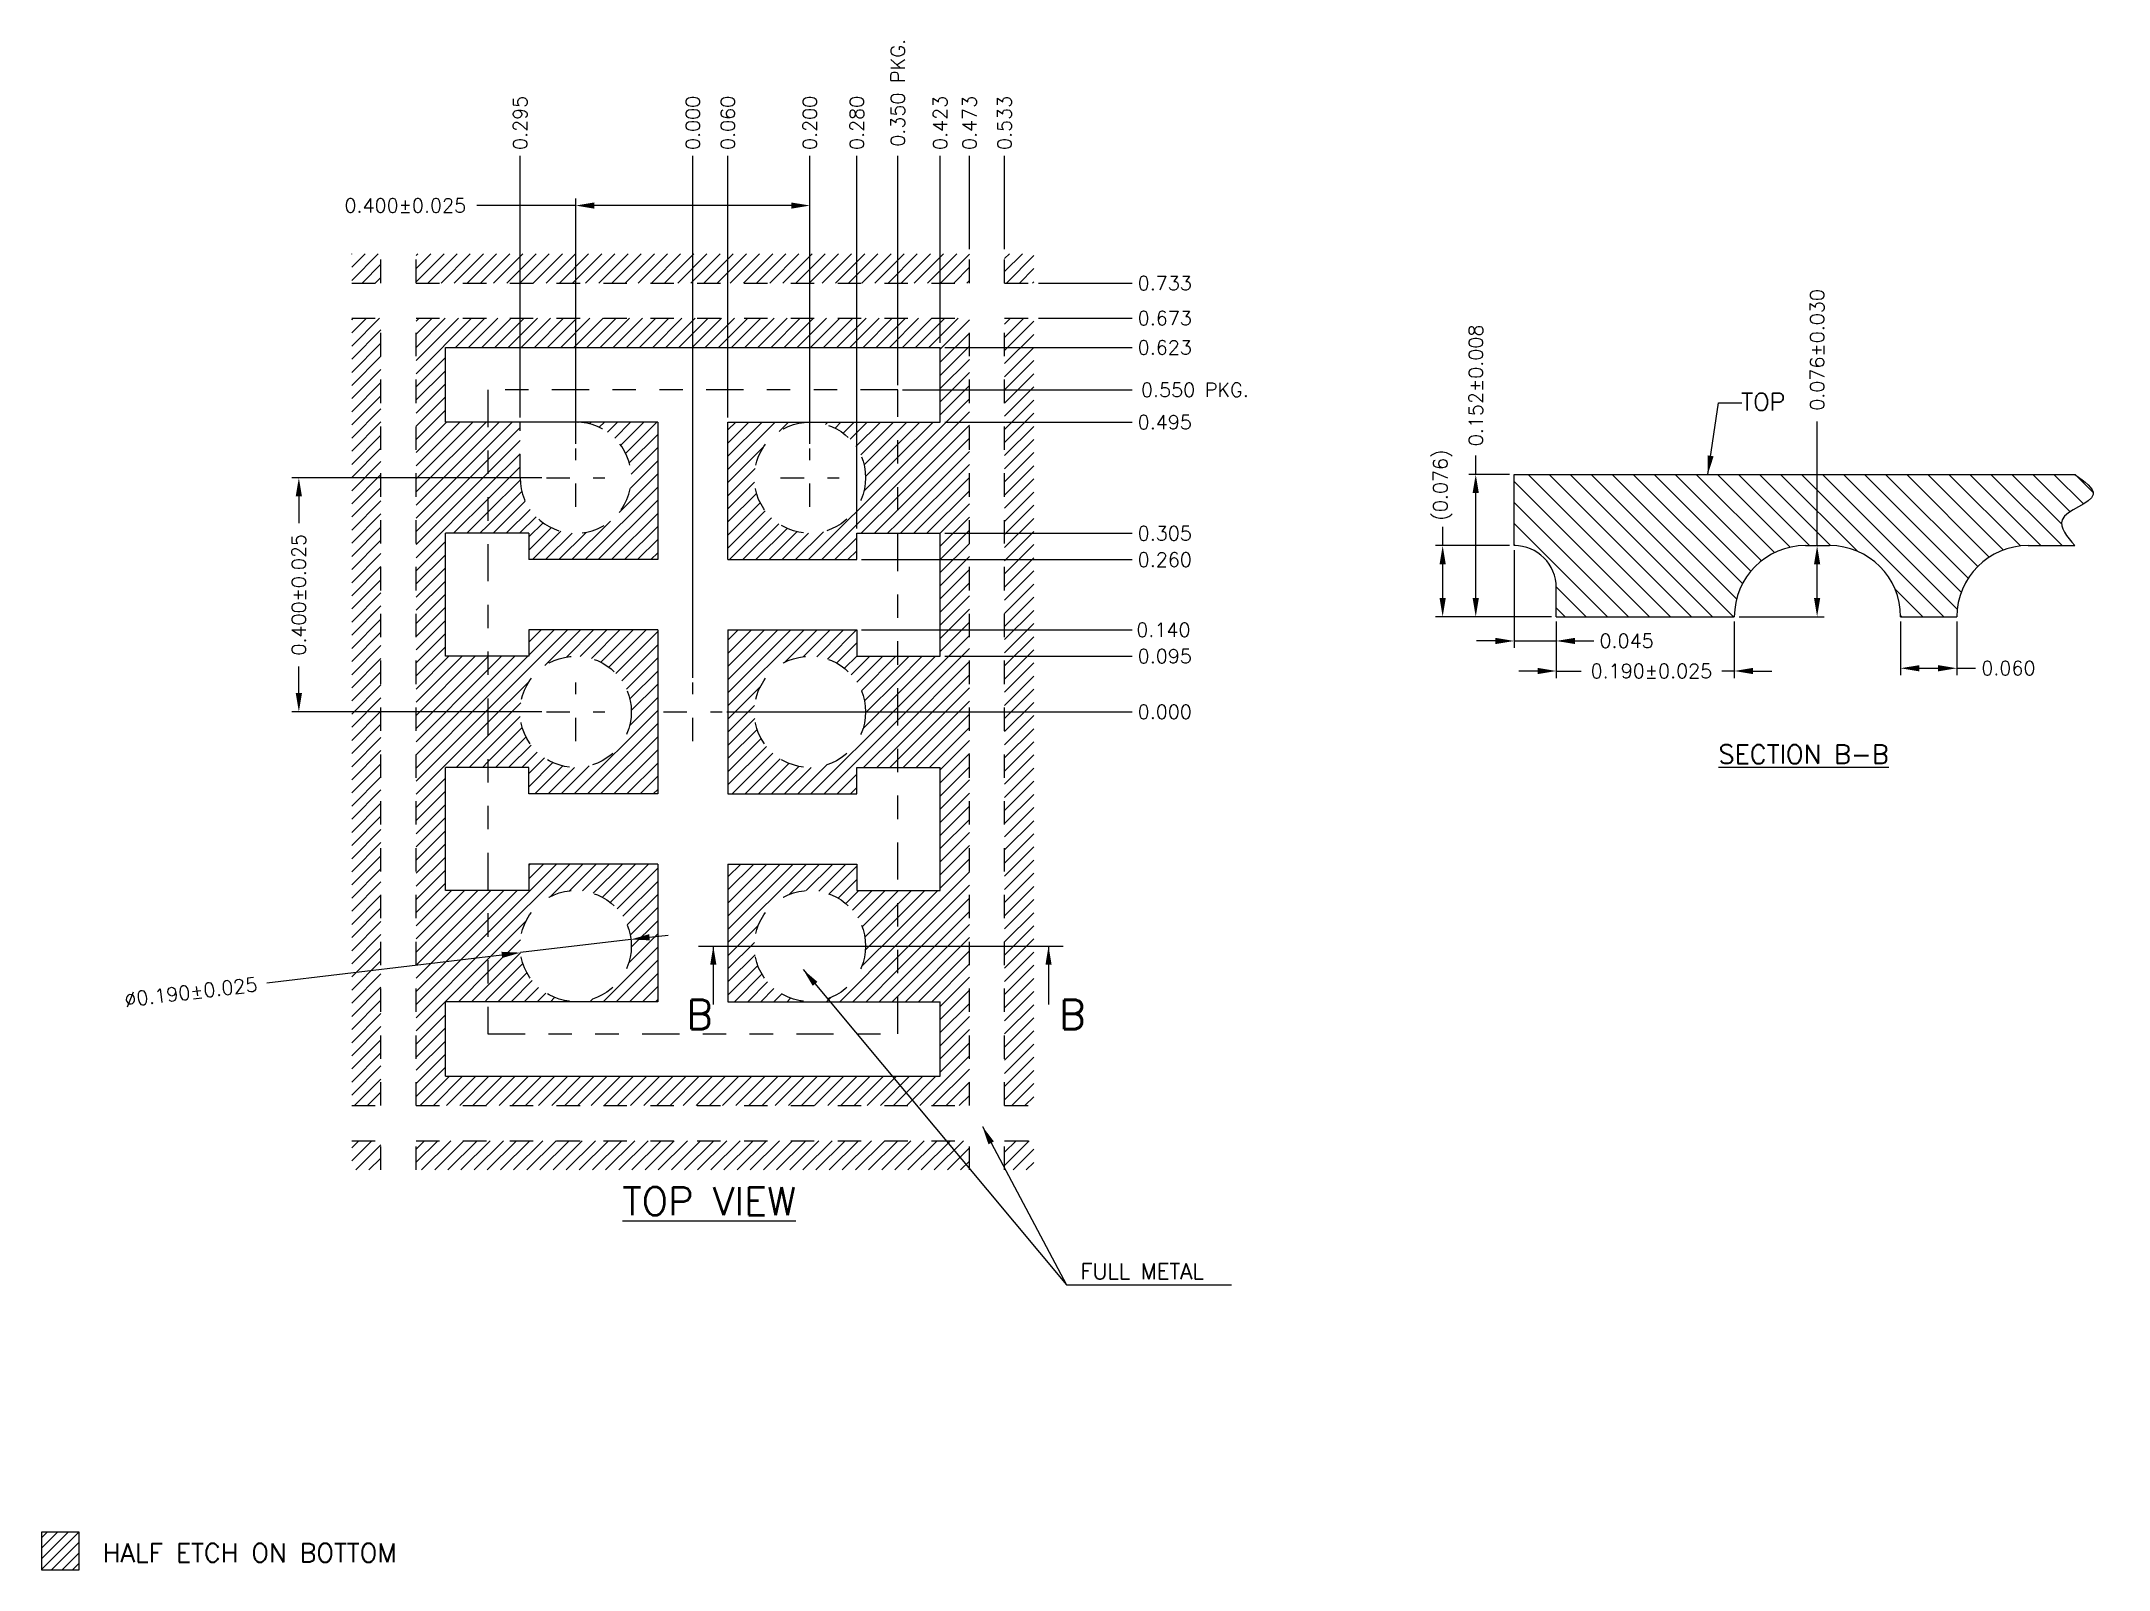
# Model space of a CAD drawing. Header units: millimetres. Extents: x 408.41 to 417.24, y 139.66 to 146.19.
import ezdxf
from ezdxf.enums import TextEntityAlignment as Align

# ---------------------------------------------------------------- set-up
doc = ezdxf.new("R2010")
doc.units = ezdxf.units.MM
doc.header["$LTSCALE"] = 0.5
doc.header["$PDMODE"] = 98
for name, pattern in [('CENTER', [50.8, 31.75, -6.35, 6.35, -6.35]), ('HIDDEN', [0.375, 0.25, -0.125]), ('PHANTOM2', [31.75, 15.875, -3.175, 3.175, -3.175, 3.175, -3.175])]:
    doc.linetypes.add(name, pattern=pattern)
for name, color, linetype in [('1D', 4, 'Continuous'), ('BTM', 7, 'HIDDEN'), ('CEN', 2, 'CENTER'), ('DIM', 3, 'Continuous'), ('HEB', 4, 'Continuous'), ('PKG', 1, 'PHANTOM2')]:
    doc.layers.add(name, color=color, linetype=linetype)
doc.styles.add('SIMPLEX', font='simplex.shx', dxfattribs={"bigfont": 'AllInOneBig.shx'})
doc.dimstyles.new('SHEET3', dxfattribs={"dimtxt": 0.06, "dimasz": 0.08, "dimexe": 0.03, "dimexo": 0.02, "dimgap": 0.02, "dimtad": 1, "dimdec": 3, "dimlfac": 0.4, "dimrnd": 5e-06, "dimzin": 1, "dimtxsty": 'SIMPLEX', "dimcen": 0.1905, "dimclrd": 256, "dimclre": 256, "dimclrt": 256, "dimazin": 3, "dimtp": 0.03, "dimtm": 0.05, "dimtfac": 0.8, "dimtdec": 3, "dimtmove": 0, "dimatfit": 3, "dimfxl": 0.05, "dimlwd": -1, "dimlwe": -1})
pattern_1 = [(45, (411.018963, 143.980852), (-0.0280633, 0.0280633), [])]

# ---------------------------------------------------------------- blocks, each defined once
blk = doc.blocks.new('*D92')
at = {"layer": 'Defpoints', "color": 0, "ltscale": 0.1, "transparency": 16777216}
for p in [(411.193, 143.3255), (411.318, 143.3255), (413.068, 143.3255)]:
    blk.add_point(p, dxfattribs=at)
at = {"layer": 'DIM', "ltscale": 0.1, "transparency": 16777216}
blk.add_line((411.338, 143.3255), (413.068, 143.3255), dxfattribs=at)
at = {"layer": 'DIM', "ltscale": 0.1, "transparency": 16777216, "insert": (413.208, 143.3255), "char_height": 0.06, "attachment_point": 5, "style": 'SIMPLEX'}
blk.add_mtext('\\A1;0.000', dxfattribs=at)
blk = doc.blocks.new('*D93')
at = {"layer": 'Defpoints', "color": 0, "ltscale": 0.1, "transparency": 16777216}
for p in [(411.193, 145.7005), (411.193, 143.4505), (411.193, 143.3255)]:
    blk.add_point(p, dxfattribs=at)
at = {"layer": 'DIM', "ltscale": 0.1, "transparency": 16777216}
blk.add_line((411.193, 143.4705), (411.193, 145.7005), dxfattribs=at)
at = {"layer": 'DIM', "ltscale": 0.1, "transparency": 16777216, "insert": (411.193, 145.8405), "char_height": 0.06, "attachment_point": 5, "rotation": 90, "style": 'SIMPLEX'}
blk.add_mtext('\\A1;0.000', dxfattribs=at)
blk = doc.blocks.new('*D94')
at = {"layer": 'Defpoints', "color": 0, "ltscale": 0.1, "transparency": 16777216}
for p in [(412.068, 144.7005), (413.068, 144.7005), (411.193, 143.3255)]:
    blk.add_point(p, dxfattribs=at)
at = {"layer": 'DIM', "ltscale": 0.1, "transparency": 16777216}
blk.add_line((412.088, 144.7005), (413.068, 144.7005), dxfattribs=at)
at = {"layer": 'DIM', "color": 1, "ltscale": 0.1, "transparency": 16777216, "insert": (413.3365, 144.7005), "char_height": 0.06, "attachment_point": 5, "style": 'SIMPLEX'}
blk.add_mtext('\\A1;0.550 PKG.', dxfattribs=at)
blk = doc.blocks.new('*D95')
at = {"layer": 'Defpoints', "color": 0, "ltscale": 0.1, "transparency": 16777216}
for p in [(412.068, 145.7005), (412.068, 144.7005), (411.193, 143.3255)]:
    blk.add_point(p, dxfattribs=at)
at = {"layer": 'DIM', "ltscale": 0.1, "transparency": 16777216}
blk.add_line((412.068, 144.7205), (412.068, 145.7005), dxfattribs=at)
at = {"layer": 'DIM', "color": 1, "ltscale": 0.1, "transparency": 16777216, "insert": (412.068, 145.969), "char_height": 0.06, "attachment_point": 5, "rotation": 90, "style": 'SIMPLEX'}
blk.add_mtext('\\A1;0.350 PKG.', dxfattribs=at)
blk = doc.blocks.new('*D96')
at = {"layer": 'Defpoints', "color": 0, "ltscale": 0.1, "transparency": 16777216}
for p in [(412.6492, 145.0067), (413.068, 145.0067), (411.193, 143.3255)]:
    blk.add_point(p, dxfattribs=at)
at = {"layer": 'DIM', "ltscale": 0.1, "transparency": 16777216}
blk.add_line((412.6692, 145.0067), (413.068, 145.0067), dxfattribs=at)
at = {"layer": 'DIM', "ltscale": 0.1, "transparency": 16777216, "insert": (413.208, 145.0067), "char_height": 0.06, "attachment_point": 5, "style": 'SIMPLEX'}
blk.add_mtext('\\A1;0.673', dxfattribs=at)
blk = doc.blocks.new('*D97')
at = {"layer": 'Defpoints', "color": 0, "ltscale": 0.1, "transparency": 16777216}
for p in [(412.6492, 145.1567), (413.068, 145.1567), (411.193, 143.3255)]:
    blk.add_point(p, dxfattribs=at)
at = {"layer": 'DIM', "ltscale": 0.1, "transparency": 16777216}
blk.add_line((412.6692, 145.1567), (413.068, 145.1567), dxfattribs=at)
at = {"layer": 'DIM', "ltscale": 0.1, "transparency": 16777216, "insert": (413.208, 145.1567), "char_height": 0.06, "attachment_point": 5, "style": 'SIMPLEX'}
blk.add_mtext('\\A1;0.733', dxfattribs=at)
blk = doc.blocks.new('*D98')
at = {"layer": 'Defpoints', "color": 0, "ltscale": 0.1, "transparency": 16777216}
for p in [(412.5242, 145.7005), (412.5242, 145.2817), (411.193, 143.3255)]:
    blk.add_point(p, dxfattribs=at)
at = {"layer": 'DIM', "ltscale": 0.1, "transparency": 16777216}
blk.add_line((412.5242, 145.3017), (412.5242, 145.7005), dxfattribs=at)
at = {"layer": 'DIM', "ltscale": 0.1, "transparency": 16777216, "insert": (412.5242, 145.8405), "char_height": 0.06, "attachment_point": 5, "rotation": 90, "style": 'SIMPLEX'}
blk.add_mtext('\\A1;0.533', dxfattribs=at)
blk = doc.blocks.new('*D99')
at = {"layer": 'Defpoints', "color": 0, "ltscale": 0.1, "transparency": 16777216}
for p in [(412.3742, 145.7005), (412.3742, 145.2817), (411.193, 143.3255)]:
    blk.add_point(p, dxfattribs=at)
at = {"layer": 'DIM', "ltscale": 0.1, "transparency": 16777216}
blk.add_line((412.3742, 145.3017), (412.3742, 145.7005), dxfattribs=at)
at = {"layer": 'DIM', "ltscale": 0.1, "transparency": 16777216, "insert": (412.3742, 145.8405), "char_height": 0.06, "attachment_point": 5, "rotation": 90, "style": 'SIMPLEX'}
blk.add_mtext('\\A1;0.473', dxfattribs=at)
blk = doc.blocks.new('*D100')
at = {"layer": 'Defpoints', "color": 0, "ltscale": 0.1, "transparency": 16777216}
for p in [(412.2492, 144.8817), (413.068, 144.8817), (411.193, 143.3255)]:
    blk.add_point(p, dxfattribs=at)
at = {"layer": 'DIM', "ltscale": 0.1, "transparency": 16777216}
blk.add_line((412.2692, 144.8817), (413.068, 144.8817), dxfattribs=at)
at = {"layer": 'DIM', "ltscale": 0.1, "transparency": 16777216, "insert": (413.208, 144.8817), "char_height": 0.06, "attachment_point": 5, "style": 'SIMPLEX'}
blk.add_mtext('\\A1;0.623', dxfattribs=at)
blk = doc.blocks.new('*D101')
at = {"layer": 'Defpoints', "color": 0, "ltscale": 0.1, "transparency": 16777216}
for p in [(412.2492, 145.7005), (412.2492, 144.8817), (411.193, 143.3255)]:
    blk.add_point(p, dxfattribs=at)
at = {"layer": 'DIM', "ltscale": 0.1, "transparency": 16777216}
blk.add_line((412.2492, 144.9017), (412.2492, 145.7005), dxfattribs=at)
at = {"layer": 'DIM', "ltscale": 0.1, "transparency": 16777216, "insert": (412.2492, 145.8405), "char_height": 0.06, "attachment_point": 5, "rotation": 90, "style": 'SIMPLEX'}
blk.add_mtext('\\A1;0.423', dxfattribs=at)
blk = doc.blocks.new('*D102')
at = {"layer": 'Defpoints', "color": 0, "ltscale": 0.1, "transparency": 16777216}
for p in [(410.4555, 145.7005), (410.4555, 144.563), (411.193, 143.3255)]:
    blk.add_point(p, dxfattribs=at)
at = {"layer": 'DIM', "ltscale": 0.1, "transparency": 16777216}
blk.add_line((410.4555, 144.583), (410.4555, 145.7005), dxfattribs=at)
at = {"layer": 'DIM', "ltscale": 0.1, "transparency": 16777216, "insert": (410.4555, 145.8405), "char_height": 0.06, "attachment_point": 5, "rotation": 90, "style": 'SIMPLEX'}
blk.add_mtext('\\A1;0.295', dxfattribs=at)
blk = doc.blocks.new('*D103')
at = {"layer": 'Defpoints', "color": 0, "ltscale": 0.1, "transparency": 16777216}
for p in [(411.343, 145.7005), (411.343, 144.563), (411.193, 143.3255)]:
    blk.add_point(p, dxfattribs=at)
at = {"layer": 'DIM', "ltscale": 0.1, "transparency": 16777216}
blk.add_line((411.343, 144.583), (411.343, 145.7005), dxfattribs=at)
at = {"layer": 'DIM', "ltscale": 0.1, "transparency": 16777216, "insert": (411.343, 145.8405), "char_height": 0.06, "attachment_point": 5, "rotation": 90, "style": 'SIMPLEX'}
blk.add_mtext('\\A1;0.060', dxfattribs=at)
blk = doc.blocks.new('*D104')
at = {"layer": 'Defpoints', "color": 0, "ltscale": 0.1, "transparency": 16777216}
for p in [(411.893, 143.9755), (413.068, 143.9755), (411.193, 143.3255)]:
    blk.add_point(p, dxfattribs=at)
at = {"layer": 'DIM', "ltscale": 0.1, "transparency": 16777216}
blk.add_line((411.913, 143.9755), (413.068, 143.9755), dxfattribs=at)
at = {"layer": 'DIM', "ltscale": 0.1, "transparency": 16777216, "insert": (413.208, 143.9755), "char_height": 0.06, "attachment_point": 5, "style": 'SIMPLEX'}
blk.add_mtext('\\A1;0.260', dxfattribs=at)
blk = doc.blocks.new('*D105')
at = {"layer": 'Defpoints', "color": 0, "ltscale": 0.1, "transparency": 16777216}
for p in [(411.893, 143.6755), (413.068, 143.6755), (411.193, 143.3255)]:
    blk.add_point(p, dxfattribs=at)
at = {"layer": 'DIM', "ltscale": 0.1, "transparency": 16777216}
blk.add_line((411.913, 143.6755), (413.068, 143.6755), dxfattribs=at)
at = {"layer": 'DIM', "ltscale": 0.1, "transparency": 16777216, "insert": (413.2022, 143.6755), "char_height": 0.06, "attachment_point": 5, "style": 'SIMPLEX'}
blk.add_mtext('\\A1;0.140', dxfattribs=at)
blk = doc.blocks.new('*D106')
at = {"layer": 'Defpoints', "color": 0, "ltscale": 0.1, "transparency": 16777216}
for p in [(411.693, 145.7005), (411.693, 144.4505), (411.193, 143.3255)]:
    blk.add_point(p, dxfattribs=at)
at = {"layer": 'DIM', "ltscale": 0.1, "transparency": 16777216}
blk.add_line((411.693, 144.4705), (411.693, 145.7005), dxfattribs=at)
at = {"layer": 'DIM', "ltscale": 0.1, "transparency": 16777216, "insert": (411.693, 145.8405), "char_height": 0.06, "attachment_point": 5, "rotation": 90, "style": 'SIMPLEX'}
blk.add_mtext('\\A1;0.200', dxfattribs=at)
blk = doc.blocks.new('*D107')
at = {"layer": 'Defpoints', "color": 0, "ltscale": 0.1, "transparency": 16777216}
for p in [(411.893, 145.7005), (411.893, 144.088), (411.193, 143.3255)]:
    blk.add_point(p, dxfattribs=at)
at = {"layer": 'DIM', "ltscale": 0.1, "transparency": 16777216}
blk.add_line((411.893, 144.108), (411.893, 145.7005), dxfattribs=at)
at = {"layer": 'DIM', "ltscale": 0.1, "transparency": 16777216, "insert": (411.893, 145.8405), "char_height": 0.06, "attachment_point": 5, "rotation": 90, "style": 'SIMPLEX'}
blk.add_mtext('\\A1;0.280', dxfattribs=at)
blk = doc.blocks.new('*D108')
at = {"layer": 'Defpoints', "color": 0, "ltscale": 0.1, "transparency": 16777216}
for p in [(412.2492, 144.563), (413.068, 144.563), (411.193, 143.3255)]:
    blk.add_point(p, dxfattribs=at)
at = {"layer": 'DIM', "ltscale": 0.1, "transparency": 16777216}
blk.add_line((412.2692, 144.563), (413.068, 144.563), dxfattribs=at)
at = {"layer": 'DIM', "ltscale": 0.1, "transparency": 16777216, "insert": (413.208, 144.563), "char_height": 0.06, "attachment_point": 5, "style": 'SIMPLEX'}
blk.add_mtext('\\A1;0.495', dxfattribs=at)
blk = doc.blocks.new('*D109')
at = {"layer": 'Defpoints', "color": 0, "ltscale": 0.1, "transparency": 16777216}
for p in [(412.2492, 144.088), (413.068, 144.088), (411.193, 143.3255)]:
    blk.add_point(p, dxfattribs=at)
at = {"layer": 'DIM', "ltscale": 0.1, "transparency": 16777216}
blk.add_line((412.2692, 144.088), (413.068, 144.088), dxfattribs=at)
at = {"layer": 'DIM', "ltscale": 0.1, "transparency": 16777216, "insert": (413.208, 144.088), "char_height": 0.06, "attachment_point": 5, "style": 'SIMPLEX'}
blk.add_mtext('\\A1;0.305', dxfattribs=at)
blk = doc.blocks.new('*D110')
at = {"layer": 'Defpoints', "color": 0, "ltscale": 0.1, "transparency": 16777216}
for p in [(412.2492, 143.563), (413.068, 143.563), (411.193, 143.3255)]:
    blk.add_point(p, dxfattribs=at)
at = {"layer": 'DIM', "ltscale": 0.1, "transparency": 16777216}
blk.add_line((412.2692, 143.563), (413.068, 143.563), dxfattribs=at)
at = {"layer": 'DIM', "ltscale": 0.1, "transparency": 16777216, "insert": (413.208, 143.563), "char_height": 0.06, "attachment_point": 5, "style": 'SIMPLEX'}
blk.add_mtext('\\A1;0.095', dxfattribs=at)
blk = doc.blocks.new('*D111')
at = {"layer": 'Defpoints', "color": 0, "ltscale": 0.1, "transparency": 16777216}
for p in [(410.568, 144.3255), (409.5112, 143.3255), (410.568, 143.3255)]:
    blk.add_point(p, dxfattribs=at)
at = {"layer": 'DIM', "ltscale": 0.1, "transparency": 16777216}
for p, q in [((410.548, 144.3255), (409.4812, 144.3255)), ((409.5112, 144.2455), (409.5112, 144.1312)), ((409.5112, 143.4055), (409.5112, 143.5198)), ((410.548, 143.3255), (409.4812, 143.3255))]:
    blk.add_line(p, q, dxfattribs=at)
for points in [[(409.4978, 144.2455), (409.5245, 144.2455), (409.5112, 144.3255)], [(409.4978, 143.4055), (409.5245, 143.4055), (409.5112, 143.3255)]]:
    blk.add_solid(points, dxfattribs=at)
at = {"layer": 'DIM', "ltscale": 0.1, "transparency": 16777216, "insert": (409.5112, 143.8255), "char_height": 0.06, "attachment_point": 5, "rotation": 90, "style": 'SIMPLEX'}
blk.add_mtext('\\A1;0.400%%P0.025', dxfattribs=at)
blk = doc.blocks.new('*D112')
at = {"layer": 'Defpoints', "color": 0, "ltscale": 0.1, "transparency": 16777216}
for p in [(410.4571, 142.2973), (410.9288, 142.3537)]:
    blk.add_point(p, dxfattribs=at)
at = {"layer": 'DIM', "ltscale": 0.1, "transparency": 16777216}
for p, q in [((411.0082, 142.3632), (411.0876, 142.3727)), ((409.3749, 142.1679), (410.3777, 142.2878)), ((410.9288, 142.3537), (410.4571, 142.2973))]:
    blk.add_line(p, q, dxfattribs=at)
for points in [[(411.0066, 142.3764), (411.0098, 142.3499), (410.9288, 142.3537)], [(410.3761, 142.301), (410.3793, 142.2745), (410.4571, 142.2973)]]:
    blk.add_solid(points, dxfattribs=at)
at = {"layer": 'DIM', "ltscale": 0.1, "transparency": 16777216, "insert": (409.0501, 142.129), "char_height": 0.06, "attachment_point": 5, "rotation": 6.81934, "style": 'SIMPLEX'}
blk.add_mtext('\\A1;∅0.190%%P0.025', dxfattribs=at)
blk = doc.blocks.new('*D113')
at = {"layer": 'Defpoints', "color": 0, "ltscale": 0.1, "transparency": 16777216}
for p in [(410.693, 145.4876), (410.693, 144.4505), (411.693, 144.4505)]:
    blk.add_point(p, dxfattribs=at)
at = {"layer": 'DIM', "ltscale": 0.1, "transparency": 16777216}
for p, q in [((410.693, 145.4876), (410.2712, 145.4876)), ((410.693, 144.4705), (410.693, 145.5176)), ((411.613, 145.4876), (410.773, 145.4876)), ((411.693, 144.4705), (411.693, 145.5176))]:
    blk.add_line(p, q, dxfattribs=at)
for points in [[(410.773, 145.5009), (410.773, 145.4743), (410.693, 145.4876)], [(411.613, 145.5009), (411.613, 145.4743), (411.693, 145.4876)]]:
    blk.add_solid(points, dxfattribs=at)
at = {"layer": 'DIM', "ltscale": 0.1, "transparency": 16777216, "insert": (409.9655, 145.4876), "char_height": 0.06, "attachment_point": 5, "style": 'SIMPLEX'}
blk.add_mtext('\\A1;0.400%%P0.025', dxfattribs=at)
blk = doc.blocks.new('*D114')
at = {"ltscale": 0.1, "transparency": 16777216}
for p, q in [((414.6994, 144.0157), (414.6994, 143.5983)), ((414.8794, 143.7117), (414.8794, 143.5983)), ((414.6194, 143.6283), (414.5394, 143.6283)), ((414.6994, 143.6283), (414.8794, 143.6283)), ((414.9594, 143.6283), (415.0394, 143.6283))]:
    blk.add_line(p, q, dxfattribs=at)
for points in [[(414.6194, 143.6417), (414.6194, 143.615), (414.6994, 143.6283)], [(414.9594, 143.6417), (414.9594, 143.615), (414.8794, 143.6283)]]:
    blk.add_solid(points, dxfattribs=at)
at = {"layer": 'Defpoints', "color": 0, "ltscale": 0.1, "transparency": 16777216}
for p in [(414.6994, 144.0357), (414.8794, 143.7317), (414.8794, 143.6283)]:
    blk.add_point(p, dxfattribs=at)
at = {"ltscale": 0.1, "transparency": 16777216, "insert": (415.1794, 143.6283), "char_height": 0.06, "attachment_point": 5, "style": 'SIMPLEX'}
blk.add_mtext('\\A1;0.045', dxfattribs=at)
blk = doc.blocks.new('*D115')
at = {"ltscale": 0.1, "transparency": 16777216}
for p, q in [((414.8794, 143.7117), (414.8794, 143.47)), ((415.6394, 143.7117), (415.6394, 143.47)), ((414.7994, 143.5), (414.7194, 143.5)), ((414.8794, 143.5), (414.9855, 143.5)), ((415.6394, 143.5), (415.5855, 143.5)), ((415.7194, 143.5), (415.7994, 143.5))]:
    blk.add_line(p, q, dxfattribs=at)
for points in [[(414.7994, 143.5133), (414.7994, 143.4867), (414.8794, 143.5)], [(415.7194, 143.5133), (415.7194, 143.4867), (415.6394, 143.5)]]:
    blk.add_solid(points, dxfattribs=at)
at = {"layer": 'Defpoints', "color": 0, "ltscale": 0.1, "transparency": 16777216}
for p in [(414.8794, 143.7317), (415.6394, 143.7317), (415.6394, 143.5)]:
    blk.add_point(p, dxfattribs=at)
at = {"ltscale": 0.1, "transparency": 16777216, "insert": (415.2855, 143.5), "char_height": 0.06, "attachment_point": 5, "style": 'SIMPLEX'}
blk.add_mtext('\\A1;0.190%%P0.025', dxfattribs=at)
blk = doc.blocks.new('*D116')
at = {"ltscale": 0.1, "transparency": 16777216}
for p, q in [((415.9928, 144.0357), (415.9928, 144.5655)), ((415.9634, 144.0357), (416.0228, 144.0357)), ((415.9928, 143.8117), (415.9928, 143.9557)), ((415.6594, 143.7317), (416.0228, 143.7317))]:
    blk.add_line(p, q, dxfattribs=at)
for points in [[(415.9795, 143.9557), (416.0061, 143.9557), (415.9928, 144.0357)], [(415.9795, 143.8117), (416.0061, 143.8117), (415.9928, 143.7317)]]:
    blk.add_solid(points, dxfattribs=at)
at = {"layer": 'Defpoints', "color": 0, "ltscale": 0.1, "transparency": 16777216}
for p in [(415.9434, 144.0357), (415.9928, 144.0357), (415.6394, 143.7317)]:
    blk.add_point(p, dxfattribs=at)
at = {"ltscale": 0.1, "transparency": 16777216, "insert": (415.9928, 144.8712), "char_height": 0.06, "attachment_point": 5, "rotation": 90, "style": 'SIMPLEX'}
blk.add_mtext('\\A1;0.076%%P0.030', dxfattribs=at)
blk = doc.blocks.new('*D117')
at = {"ltscale": 0.1, "transparency": 16777216}
for p, q in [((414.6794, 144.0357), (414.3643, 144.0357)), ((414.3943, 144.0357), (414.3943, 144.1157)), ((414.3943, 143.8117), (414.3943, 143.9557)), ((414.8594, 143.7317), (414.3643, 143.7317))]:
    blk.add_line(p, q, dxfattribs=at)
for points in [[(414.3809, 143.9557), (414.4076, 143.9557), (414.3943, 144.0357)], [(414.3809, 143.8117), (414.4076, 143.8117), (414.3943, 143.7317)]]:
    blk.add_solid(points, dxfattribs=at)
at = {"layer": 'Defpoints', "color": 0, "ltscale": 0.1, "transparency": 16777216}
for p in [(414.3943, 144.0357), (414.6994, 144.0357), (414.8794, 143.7317)]:
    blk.add_point(p, dxfattribs=at)
at = {"ltscale": 0.1, "transparency": 16777216, "insert": (414.3943, 144.2942), "char_height": 0.06, "attachment_point": 5, "rotation": 90, "style": 'SIMPLEX'}
blk.add_mtext('\\A1;(0.076)', dxfattribs=at)
blk = doc.blocks.new('*D118')
at = {"ltscale": 0.1, "transparency": 16777216}
for p, q in [((414.5355, 144.3397), (414.5355, 144.4197)), ((414.6794, 144.3397), (414.5055, 144.3397)), ((414.5355, 143.8117), (414.5355, 144.2597)), ((414.8594, 143.7317), (414.5055, 143.7317))]:
    blk.add_line(p, q, dxfattribs=at)
for points in [[(414.5221, 144.2597), (414.5488, 144.2597), (414.5355, 144.3397)], [(414.5221, 143.8117), (414.5488, 143.8117), (414.5355, 143.7317)]]:
    blk.add_solid(points, dxfattribs=at)
at = {"layer": 'Defpoints', "color": 0, "ltscale": 0.1, "transparency": 16777216}
for p in [(414.5355, 144.3397), (414.6994, 144.3397), (414.8794, 143.7317)]:
    blk.add_point(p, dxfattribs=at)
at = {"ltscale": 0.1, "transparency": 16777216, "insert": (414.5355, 144.7197), "char_height": 0.06, "attachment_point": 5, "rotation": 90, "style": 'SIMPLEX'}
blk.add_mtext('\\A1;0.152%%P0.008', dxfattribs=at)
blk = doc.blocks.new('*D119')
at = {"ltscale": 0.1, "transparency": 16777216}
for p, q in [((416.3494, 143.7117), (416.3494, 143.4818)), ((416.5894, 143.7117), (416.5894, 143.4818)), ((416.4294, 143.5118), (416.5094, 143.5118)), ((416.5894, 143.5118), (416.6694, 143.5118))]:
    blk.add_line(p, q, dxfattribs=at)
for points in [[(416.4294, 143.5251), (416.4294, 143.4984), (416.3494, 143.5118)], [(416.5094, 143.5251), (416.5094, 143.4984), (416.5894, 143.5118)]]:
    blk.add_solid(points, dxfattribs=at)
at = {"layer": 'Defpoints', "color": 0, "ltscale": 0.1, "transparency": 16777216}
for p in [(416.3494, 143.7317), (416.5894, 143.7317), (416.5894, 143.5118)]:
    blk.add_point(p, dxfattribs=at)
at = {"ltscale": 0.1, "transparency": 16777216, "insert": (416.8094, 143.5118), "char_height": 0.06, "attachment_point": 5, "style": 'SIMPLEX'}
blk.add_mtext('\\A1;0.060', dxfattribs=at)

msp = doc.modelspace()

# ---------------------------------------------------------------- hatches: boundary and pattern name
at = {"ltscale": 0.1}
h = msp.add_hatch(dxfattribs=at)
h.set_pattern_fill('ANSI31', color=256, scale=0.02, angle=90)
h.set_pattern_definition([(135, (411.192954, 143.32548), (-0.0449013, -0.0449013), [])])
edge = h.paths.add_edge_path()
edge.add_spline(control_points=[(417.0934, 144.0357), (417.0597, 144.0749), (416.9788, 144.169), (417.2375, 144.2344), (417.1348, 144.3094), (417.0934, 144.3397)], knot_values=[0, 0, 0, 0, 0.122442, 0.293977, 0.410141, 0.410141, 0.410141, 0.410141], degree=3, periodic=0)
edge.add_line((417.0934, 144.3397), (414.6994, 144.3397))
edge.add_line((414.6994, 144.3397), (414.6994, 144.0357))
edge.add_arc((414.6994, 143.8557), 0.18, 360, 90, ccw=False)
edge.add_line((414.8794, 143.8557), (414.8794, 143.7317))
edge.add_line((414.8794, 143.7317), (415.6394, 143.7317))
edge.add_arc((415.9434, 143.7317), 0.304, 90, 180, ccw=False)
edge.add_line((415.9434, 144.0357), (416.0454, 144.0357))
edge.add_arc((416.0454, 143.7317), 0.304, 360, 90, ccw=False)
edge.add_line((416.3494, 143.7317), (416.5894, 143.7317))
edge.add_arc((416.8934, 143.7317), 0.304, 90, 180, ccw=False)
edge.add_line((416.8934, 144.0357), (417.0934, 144.0357))
at = {"layer": 'HEB', "ltscale": 0.1}
h = msp.add_hatch(dxfattribs=at)
h.set_pattern_fill('ANSI31', color=256, scale=0.0125)
h.set_pattern_definition(pattern_1)
h.paths.add_polyline_path([(412.3742, 144.8817), (412.2492, 144.8817), (412.2492, 144.563), (412.068, 144.563), (412.068, 144.088), (412.2492, 144.088), (412.2492, 143.563), (412.068, 143.563), (412.068, 143.088), (412.2492, 143.088), (412.2492, 142.563), (412.068, 142.563), (412.068, 142.088), (412.2492, 142.088), (412.2492, 141.7692), (410.1367, 141.7692), (410.1367, 142.088), (410.318, 142.088), (410.318, 142.563), (410.1367, 142.563), (410.1367, 143.088), (410.318, 143.088), (410.318, 143.563), (410.1367, 143.563), (410.1367, 144.088), (410.318, 144.088), (410.318, 144.563), (410.1367, 144.563), (410.1367, 144.8817), (412.2492, 144.8817), (412.3742, 144.8817), (412.3742, 145.0067), (410.0117, 145.0067), (410.0117, 141.6442), (412.3742, 141.6442)])
h.paths.add_polyline_path([(409.8617, 145.0067), (409.7367, 145.0067), (409.7367, 141.6442), (409.8617, 141.6442)])
h.paths.add_polyline_path([(409.8617, 145.2817), (409.7367, 145.2817), (409.7367, 145.1567), (409.8617, 145.1567)])
h.paths.add_polyline_path([(412.3742, 145.2817), (410.0117, 145.2817), (410.0117, 145.1567), (412.3742, 145.1567)])
h.paths.add_polyline_path([(412.6492, 145.2817), (412.5242, 145.2817), (412.5242, 145.1567), (412.6492, 145.1567)])
h.paths.add_polyline_path([(412.6492, 145.0067), (412.5242, 145.0067), (412.5242, 141.6442), (412.6492, 141.6442)])
h.paths.add_polyline_path([(412.6492, 141.4942), (412.5242, 141.4942), (412.5242, 141.3692), (412.6492, 141.3692)])
h.paths.add_polyline_path([(412.3742, 141.4942), (410.0117, 141.4942), (410.0117, 141.3692), (412.3742, 141.3692)])
h.paths.add_polyline_path([(409.8617, 141.4942), (409.7367, 141.4942), (409.7367, 141.3692), (409.8617, 141.3692)])
h = msp.add_hatch(dxfattribs=at)
h.set_pattern_fill('ANSI31', color=256, scale=0.0125)
h.set_pattern_definition(pattern_1)
h.paths.add_polyline_path([(411.893, 144.088), (412.068, 144.088), (412.068, 144.563), (411.693, 144.563, -0.414214), (411.9305, 144.3255, -1), (411.4555, 144.3255, -0.414214), (411.693, 144.563), (411.343, 144.563), (411.343, 143.9755), (411.893, 143.9755)])
h.paths.add_polyline_path([(411.043, 143.6755), (410.493, 143.6755), (410.493, 143.563), (410.318, 143.563), (410.318, 143.088), (410.493, 143.088), (410.493, 142.9755), (411.043, 142.9755)])
h.paths.add_polyline_path([(410.9305, 143.3255, -1), (410.4555, 143.3255, -1)], flags=16)
h.paths.add_polyline_path([(411.043, 142.6755), (410.493, 142.6755), (410.493, 142.563), (410.318, 142.563), (410.318, 142.088), (410.693, 142.088, -0.414214), (410.4555, 142.3255, -1), (410.9305, 142.3255, -0.414214), (410.693, 142.088), (411.043, 142.088)])
h.paths.add_polyline_path([(411.893, 142.6755), (411.343, 142.6755), (411.343, 142.088), (411.693, 142.088, -0.414214), (411.4555, 142.3255, -1), (411.9305, 142.3255, -0.414214), (411.693, 142.088), (412.068, 142.088), (412.068, 142.563), (411.893, 142.563)])
h.paths.add_polyline_path([(411.893, 143.088), (412.068, 143.088), (412.068, 143.563), (411.893, 143.563), (411.893, 143.6755), (411.343, 143.6755), (411.343, 142.9755), (411.893, 142.9755)])
h.paths.add_polyline_path([(411.4555, 143.3255, -1), (411.9305, 143.3255, -1)], flags=16)
h.paths.add_polyline_path([(411.043, 144.563), (410.693, 144.563, -2.414214), (410.4555, 144.3255), (410.4555, 144.563), (410.318, 144.563), (410.318, 144.088), (410.493, 144.088), (410.493, 143.9755), (411.043, 143.9755)])
at = {"layer": 'HEB'}
h = msp.add_hatch(dxfattribs=at)
h.set_pattern_fill('ANSI31', color=256, scale=0.01, angle=360, style=0)
h.set_pattern_definition([(45, (410.72361, 142.604313), (-0.02245064, 0.02245064), [])])
h.paths.add_polyline_path([(408.5726, 139.6625), (408.5726, 139.8233), (408.4118, 139.8233), (408.4118, 139.6625)])

# ---------------------------------------------------------------- linework, layer by layer
at = {"ltscale": 0.1}
for p, q in [((410.1367, 144.8817), (412.2492, 144.8817)), ((410.1367, 144.563), (410.1367, 144.8817)), ((412.2492, 144.563), (412.2492, 144.8817)), ((411.043, 144.563), (410.1367, 144.563)), ((411.043, 144.563), (411.043, 143.9755)), ((411.343, 143.9755), (411.343, 144.563)), ((411.343, 144.563), (412.2492, 144.563)), ((414.6994, 144.3397), (417.0934, 144.3397)), ((414.6994, 144.0357), (414.6994, 144.3397)), ((410.493, 144.088), (410.1367, 144.088)), ((410.1367, 143.563), (410.1367, 144.088)), ((410.493, 144.088), (410.493, 143.9755)), ((411.893, 143.9755), (411.893, 144.088)), ((411.893, 144.088), (412.2492, 144.088)), ((412.2492, 143.563), (412.2492, 144.088)), ((415.9434, 144.0357), (416.0454, 144.0357)), ((416.8934, 144.0357), (417.0934, 144.0357)), ((411.043, 143.9755), (410.493, 143.9755)), ((411.343, 143.9755), (411.893, 143.9755)), ((414.8794, 143.7317), (414.8794, 143.8557)), ((414.8794, 143.7317), (415.6394, 143.7317)), ((416.3494, 143.7317), (416.5894, 143.7317)), ((411.043, 143.6755), (410.493, 143.6755)), ((410.493, 143.6755), (410.493, 143.563)), ((411.043, 143.6755), (411.043, 142.9755)), ((411.343, 143.6755), (411.893, 143.6755)), ((411.343, 143.6755), (411.343, 142.9755)), ((411.893, 143.6755), (411.893, 143.563)), ((410.493, 143.563), (410.1367, 143.563)), ((411.893, 143.563), (412.2492, 143.563)), ((410.493, 143.088), (410.1367, 143.088)), ((410.1367, 142.563), (410.1367, 143.088)), ((410.493, 142.9755), (410.493, 143.088)), ((411.893, 142.9755), (411.893, 143.088)), ((411.893, 143.088), (412.2492, 143.088)), ((412.2492, 142.563), (412.2492, 143.088)), ((411.043, 142.9755), (410.493, 142.9755)), ((411.343, 142.9755), (411.893, 142.9755)), ((411.043, 142.6755), (410.493, 142.6755)), ((410.493, 142.6755), (410.493, 142.563)), ((411.043, 142.6755), (411.043, 142.088)), ((411.343, 142.6755), (411.893, 142.6755)), ((411.343, 142.6755), (411.343, 142.088)), ((411.893, 142.6755), (411.893, 142.563)), ((410.493, 142.563), (410.1367, 142.563)), ((411.893, 142.563), (412.2492, 142.563)), ((411.043, 142.088), (410.1367, 142.088)), ((410.1367, 141.7692), (410.1367, 142.088)), ((411.343, 142.088), (412.2492, 142.088)), ((412.2492, 141.7692), (412.2492, 142.088)), ((410.1367, 141.7692), (412.2492, 141.7692))]:
    msp.add_line(p, q, dxfattribs=at)
msp.add_lwpolyline([(408.4118, 139.6625), (408.5726, 139.6625), (408.5726, 139.8233), (408.4118, 139.8233)], close=True, dxfattribs=at)
for centre, radius, start, end in [((414.6994, 143.8557), 0.18, 0, 90), ((415.9434, 143.7317), 0.304, 90, 180), ((416.0454, 143.7317), 0.304, 0, 90), ((416.8934, 143.7317), 0.304, 90, 180)]:
    msp.add_arc(centre, radius, start, end, dxfattribs=at)
msp.add_open_spline([(417.0934, 144.3397), (417.1348, 144.3094), (417.2375, 144.2344), (416.9788, 144.169), (417.0597, 144.0749), (417.0934, 144.0357)], degree=3, knots=[0, 0, 0, 0, 0.1161638, 0.2876987, 0.4101408, 0.4101408, 0.4101408, 0.4101408], dxfattribs=at)
at = {"layer": 'BTM', "ltscale": 0.5}
for p, q in [((409.8617, 145.1567), (409.8617, 145.2817)), ((410.0117, 145.1567), (410.0117, 145.2817)), ((412.3742, 145.1567), (412.3742, 145.2817)), ((412.5242, 145.1567), (412.5242, 145.2817)), ((409.7367, 145.1567), (409.8617, 145.1567)), ((410.0117, 145.1567), (412.3742, 145.1567)), ((412.5242, 145.1567), (412.6492, 145.1567)), ((409.7367, 145.0067), (409.8617, 145.0067)), ((409.8617, 141.6442), (409.8617, 145.0067)), ((410.0117, 141.6442), (410.0117, 145.0067)), ((410.0117, 145.0067), (412.3742, 145.0067)), ((412.3742, 141.6442), (412.3742, 145.0067)), ((412.5242, 145.0067), (412.6492, 145.0067)), ((412.5242, 141.6442), (412.5242, 145.0067)), ((410.4555, 144.3255), (410.4555, 144.563)), ((409.7367, 141.6442), (409.8617, 141.6442)), ((410.0117, 141.6442), (412.3742, 141.6442)), ((412.5242, 141.6442), (412.6492, 141.6442)), ((409.7367, 141.4942), (409.8617, 141.4942)), ((409.8617, 141.3692), (409.8617, 141.4942)), ((410.0117, 141.3692), (410.0117, 141.4942)), ((410.0117, 141.4942), (412.3742, 141.4942)), ((412.3742, 141.3692), (412.3742, 141.4942)), ((412.5242, 141.4942), (412.6492, 141.4942)), ((412.5242, 141.3692), (412.5242, 141.4942))]:
    msp.add_line(p, q, dxfattribs=at)
for centre in [(411.693, 144.3255), (410.693, 143.3255), (411.693, 143.3255), (410.693, 142.3255), (411.693, 142.3255)]:
    msp.add_circle(centre, 0.2375, dxfattribs=at)
msp.add_arc((410.693, 144.3255), 0.2375, 180, 90, dxfattribs=at)
at = {"layer": 'CEN', "ltscale": 0.005}
for p, q in [((410.693, 144.2005), (410.693, 144.4505)), ((411.693, 144.2005), (411.693, 144.4505)), ((410.568, 144.3255), (410.818, 144.3255)), ((411.568, 144.3255), (411.818, 144.3255)), ((410.693, 143.2005), (410.693, 143.4505)), ((411.193, 143.2005), (411.193, 143.4505)), ((410.568, 143.3255), (410.818, 143.3255)), ((411.068, 143.3255), (411.318, 143.3255))]:
    msp.add_line(p, q, dxfattribs=at)
at = {"layer": 'DIM', "ltscale": 0.1}
msp.add_line((411.218, 142.3255), (412.7742, 142.3255), dxfattribs=at)
at = {"layer": 'PKG', "color": 1, "ltscale": 0.02}
msp.add_lwpolyline([(410.318, 144.7005), (410.318, 141.9505), (412.068, 141.9505), (412.068, 144.7005)], close=True, dxfattribs=at)

# ---------------------------------------------------------------- texts
at = {"linetype": 'ByBlock', "style": 'SIMPLEX'}
msp.add_text('HALF ETCH ON BOTTOM', height=0.08, dxfattribs=at).set_placement((408.6738, 139.7343), align=Align.MIDDLE_LEFT)
at = {"layer": '1D', "linetype": 'ByBlock', "attachment_point": 5, "style": 'SIMPLEX'}
for s, insert, char_height in [('TOP', (415.7629, 144.6494), 0.07478), ('{\\LSECTION B-B}', (415.935, 143.1448), 0.08)]:
    msp.add_mtext(s, dxfattribs=dict(at, insert=insert, char_height=char_height))
at = {"layer": 'DIM', "ltscale": 0.1, "char_height": 0.125, "width": 0.06335, "attachment_point": 1, "style": 'SIMPLEX'}
for insert in [(411.1654, 142.0963), (412.7573, 142.0963)]:
    msp.add_mtext('B', dxfattribs=dict(at, insert=insert))
at = {"layer": 'HEB', "ltscale": 0.1, "insert": (410.8924, 141.2957), "char_height": 0.12, "width": 1.172866, "attachment_point": 1, "style": 'SIMPLEX'}
msp.add_mtext('{\\LTOP VIEW}', dxfattribs=at)
at = {"layer": 'HEB', "color": 0, "ltscale": 0.1, "insert": (412.8485, 140.9698), "char_height": 0.06667, "width": 0.621944, "attachment_point": 1, "style": 'SIMPLEX'}
msp.add_mtext('FULL METAL', dxfattribs=at)

# ---------------------------------------------------------------- dimensions: what is measured, and where the dimension line sits
at = {"ltscale": 0.1}
for base, p1, p2, text, picture, middle in [((415.9928, 144.0357), (415.6394, 143.7317), (415.9434, 144.0357), '0.076%%P0.030', '*D116', (415.9928, 144.8712)), ((414.5355, 144.3397), (414.8794, 143.7317), (414.6994, 144.3397), '0.152%%P0.008', '*D118', (414.5355, 144.7197)), ((414.3943, 144.0357), (414.8794, 143.7317), (414.6994, 144.0357), '(0.076)', '*D117', (414.3943, 144.2942))]:
    dim = msp.add_linear_dim(base=base, p1=p1, p2=p2, angle=90, text=text, dimstyle='SHEET3', dxfattribs=at)
    dim.commit()
    dim.dimension.update_dxf_attribs({"geometry": picture, "text_midpoint": middle, "dimtype": 160})
for base, p1, p2, text, picture, middle in [((414.8794, 143.6283), (414.6994, 144.0357), (414.8794, 143.7317), '0.045', '*D114', (415.1794, 143.6283)), ((416.5894, 143.5118), (416.3494, 143.7317), (416.5894, 143.7317), '0.060', '*D119', (416.8094, 143.5118))]:
    dim = msp.add_linear_dim(base=base, p1=p1, p2=p2, text=text, dimstyle='SHEET3', dxfattribs=at)
    dim.commit()
    dim.dimension.update_dxf_attribs({"geometry": picture, "text_midpoint": middle})
dim = msp.add_linear_dim(base=(415.6394, 143.5), p1=(414.8794, 143.7317), p2=(415.6394, 143.7317), text='0.190%%P0.025', dimstyle='SHEET3', dxfattribs=at)
dim.commit()
dim.dimension.update_dxf_attribs({"geometry": '*D115', "text_midpoint": (415.2855, 143.5), "dimtype": 160})
at = {"layer": 'DIM', "ltscale": 0.1}
for offset, dtype, picture, middle in [((0, 1), 1, '*D95', (412.068, 145.969)), ((1, 0), 0, '*D94', (413.3365, 144.7005))]:
    dim = msp.add_ordinate_dim(feature_location=(412.068, 144.7005), offset=offset, dtype=dtype, origin=(411.193, 143.3255), text='<> PKG.', dimstyle='SHEET3', override={"dimclrt": 1}, dxfattribs=at)
    dim.commit()
    dim.dimension.update_dxf_attribs({"geometry": picture, "text_midpoint": middle})
for feature_location, offset, dtype, origin, picture, middle in [((410.4555, 144.563), (0, 1.1375), 1, (411.193, 143.3255), '*D102', (410.4555, 145.8405)), ((411.1929535593, 143.450477447), (0, 2.25), 1, (411.1929535593, 143.325477447), '*D93', (411.1929535593, 145.840477447)), ((412.5242035593, 145.281727447), (0, 0.41875), 1, (411.1929535593, 143.325477447), '*D98', (412.5242035593, 145.840477447)), ((412.3742035593, 145.281727447), (0, 0.41875), 1, (411.1929535593, 143.325477447), '*D99', (412.3742035593, 145.840477447)), ((412.2492035593, 144.881727447), (0, 0.81875), 1, (411.1929535593, 143.325477447), '*D101', (412.2492035593, 145.840477447)), ((411.343, 144.563), (0, 1.1375), 1, (411.193, 143.3255), '*D103', (411.343, 145.8405)), ((411.693, 144.4505), (0, 1.25), 1, (411.193, 143.3255), '*D106', (411.693, 145.8405)), ((411.893, 144.088), (0, 1.6125), 1, (411.193, 143.3255), '*D107', (411.893, 145.8405)), ((412.6492, 145.1567), (0.4187, 0), 0, (411.193, 143.3255), '*D97', (413.208, 145.1567)), ((412.6492035593, 145.006727447), (0.41875, 0), 0, (411.1929535593, 143.325477447), '*D96', (413.2079535593, 145.006727447)), ((412.2492035593, 144.881727447), (0.81875, 0), 0, (411.1929535593, 143.325477447), '*D100', (413.2079535593, 144.881727447)), ((412.2492, 144.563), (0.8187, 0), 0, (411.193, 143.3255), '*D108', (413.208, 144.563)), ((412.2492, 144.088), (0.8187, 0), 0, (411.193, 143.3255), '*D109', (413.208, 144.088)), ((411.893, 143.9755), (1.175, 0), 0, (411.193, 143.3255), '*D104', (413.208, 143.9755)), ((411.893, 143.6755), (1.175, 0), 0, (411.193, 143.3255), '*D105', (413.2022, 143.6755)), ((412.2492, 143.563), (0.8187, 0), 0, (411.193, 143.3255), '*D110', (413.208, 143.563)), ((411.3179535593, 143.325477447), (1.75, 0), 0, (411.1929535593, 143.325477447), '*D92', (413.2079535593, 143.325477447))]:
    dim = msp.add_ordinate_dim(feature_location=feature_location, offset=offset, dtype=dtype, origin=origin, dimstyle='SHEET3', dxfattribs=at)
    dim.commit()
    dim.dimension.update_dxf_attribs({"geometry": picture, "text_midpoint": middle})
dim = msp.add_linear_dim(base=(410.693, 145.4876), p1=(411.693, 144.4505), p2=(410.693, 144.4505), text='<>%%P0.025', dimstyle='SHEET3', dxfattribs=at)
dim.commit()
dim.dimension.update_dxf_attribs({"geometry": '*D113', "text_midpoint": (409.9655, 145.4876), "dimtype": 160})
dim = msp.add_linear_dim(base=(409.5112, 143.3255), p1=(410.568, 144.3255), p2=(410.568, 143.3255), angle=90, text='<>%%P0.025', dimstyle='SHEET3', dxfattribs=at)
dim.commit()
dim.dimension.update_dxf_attribs({"geometry": '*D111', "text_midpoint": (409.5112, 143.8255)})
dim = msp.add_diameter_dim_2p(p1=(410.9288, 142.3537), p2=(410.4571, 142.2973), text='<>%%P0.025', dimstyle='SHEET3', dxfattribs=at)
dim.commit()
dim.dimension.update_dxf_attribs({"geometry": '*D112', "text_midpoint": (409.0501, 142.129), "dimtype": 163})

# ---------------------------------------------------------------- leaders
at = {"ltscale": 0.1}
for points in [[(411.6638, 142.2254), (412.7882, 140.8792)], [(412.4293, 141.5556), (412.7882, 140.8792), (413.4926, 140.8792)]]:
    msp.add_leader(points, dimstyle='SHEET3', dxfattribs=at)
at = {"layer": '1D', "color": 4, "ltscale": 0.1}
msp.add_leader([(415.5262, 144.3397), (415.5715, 144.6445), (415.6708, 144.6445)], dimstyle='SHEET3', dxfattribs=at)
at = {"layer": 'DIM', "ltscale": 0.1}
for points in [[(411.2805, 142.3255), (411.2805, 142.0755)], [(412.7117, 142.3255), (412.7117, 142.0755)]]:
    msp.add_leader(points, dimstyle='SHEET3', override={"dimgap": 0.02, "dimtad": 0}, dxfattribs=at)

doc.saveas('drawing.dxf')
